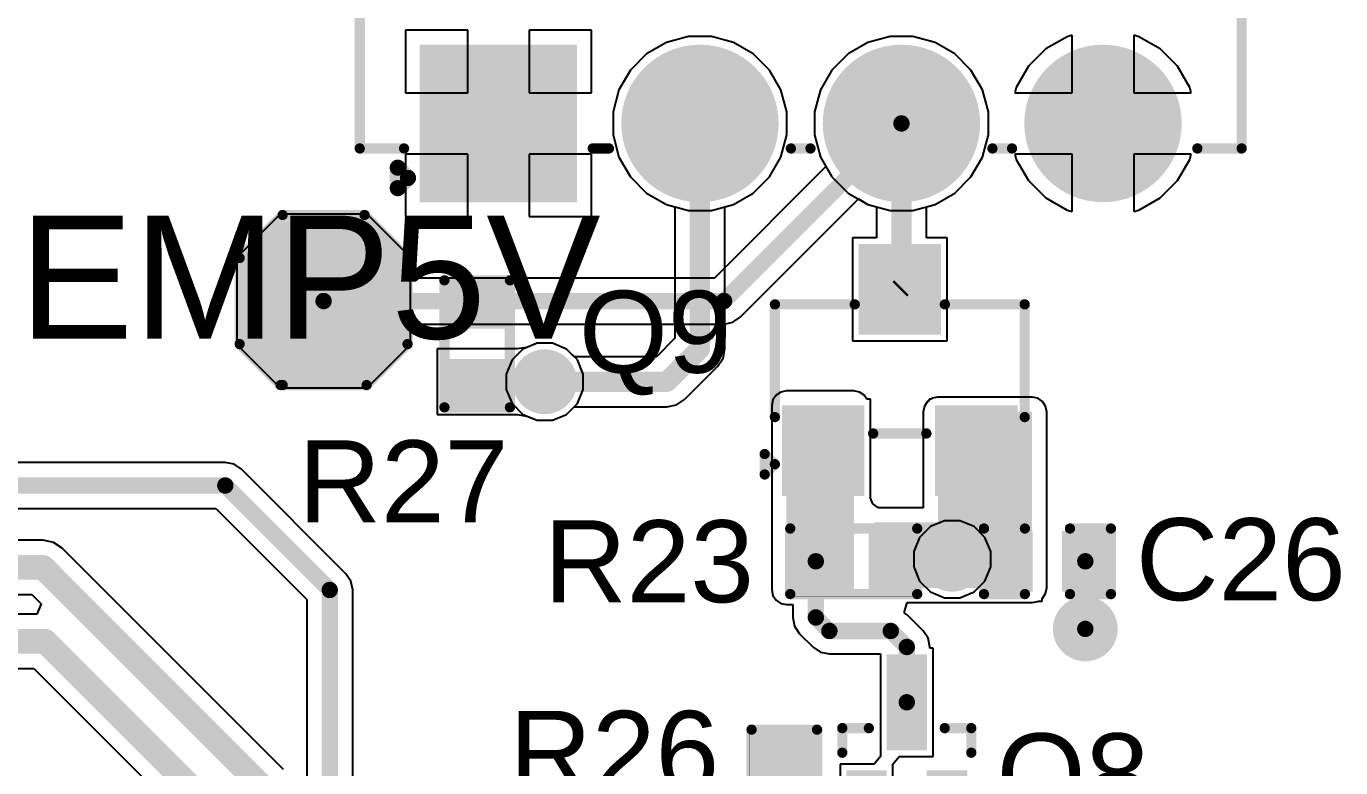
# Model space of a CAD drawing. Header units: millimetres. Extents: x -0.13 to 3.86, y -0.01 to 4.3.
# Drawn here: x 0.63 to 1.272, y 3.419 to 3.781 of the extents above; entities that cross this region are included whole.
import ezdxf

# ---------------------------------------------------------------- set-up
doc = ezdxf.new("R2010")
doc.units = ezdxf.units.MM
doc.header["$MEASUREMENT"] = 0
for name, color, linetype in [('BottomLayer', 5, 'Continuous'), ('BottomSolder', 6, 'Continuous'), ('MultiLayer', 9, 'Continuous'), ('PadHoleLayer', 156, 'Continuous'), ('TopLayer', 1, 'Continuous'), ('TopOverlay', 2, 'Continuous'), ('TopPaste', 8, 'Continuous'), ('TopSolder', 216, 'Continuous'), ('ViaHoleLayer', 16, 'Continuous')]:
    doc.layers.add(name, color=color, linetype=linetype)
doc.styles.add('Arial', font='arial.ttf', dxfattribs={"height": 0.2})

# ---------------------------------------------------------------- blocks, each defined once
blk = doc.blocks.new('SOT_23_82')
at = {"layer": 'TopLayer'}
for points in [[(-0.01614245, 0.05748015), (0.01614105, 0.05748015), (0.01614105, 0.02125965), (-0.01614245, 0.02125965)], [(-0.05354245, -0.02125985), (-0.02125895, -0.02125985), (-0.02125895, -0.05748035), (-0.05354245, -0.05748035)], [(0.02125955, -0.02125985), (0.05354305, -0.02125985), (0.05354305, -0.05748035), (0.02125955, -0.05748035)]]:
    blk.add_hatch(color=1, dxfattribs=at).paths.add_polyline_path(points)
at = {"layer": 'TopPaste'}
for points in [[(-0.01614245, 0.05748015), (0.01614105, 0.05748015), (0.01614105, 0.02125965), (-0.01614245, 0.02125965)], [(-0.05354245, -0.02125985), (-0.02125895, -0.02125985), (-0.02125895, -0.05748035), (-0.05354245, -0.05748035)], [(0.02125955, -0.02125985), (0.05354305, -0.02125985), (0.05354305, -0.05748035), (0.02125955, -0.05748035)]]:
    blk.add_hatch(color=8, dxfattribs=at).paths.add_polyline_path(points)
at = {"layer": 'TopSolder'}
for points in [[(-0.02014245, 0.06148015), (0.02014105, 0.06148015), (0.02014105, 0.01725965), (-0.02014245, 0.01725965)], [(-0.05754245, -0.01725985), (-0.01725895, -0.01725985), (-0.01725895, -0.06148035), (-0.05754245, -0.06148035)], [(0.01725955, -0.01725985), (0.05754305, -0.01725985), (0.05754305, -0.06148035), (0.01725955, -0.06148035)]]:
    blk.add_hatch(color=216, dxfattribs=at).paths.add_polyline_path(points)
at = {"layer": 'TopOverlay', "const_width": 0.005}
for points in [[(-0.0610007, -0.0230001), (-0.0610007, 0.0319999)], [(-0.0610007, 0.0319999), (-0.0220007, 0.0319999)], [(0.0219993, 0.0319999), (0.0609993, 0.0319999)], [(0.0609993, -0.0230001), (0.0609993, 0.0319999)], [(-0.0130007, -0.0310001), (0.0129993, -0.0310001)], [(-0.0660007, -0.0410001), (-0.0610007, -0.0460001)], [(-0.0660007, -0.0510001), (-0.0660007, -0.0410001)], [(-0.0660007, -0.0510001), (-0.0610007, -0.0460001)]]:
    blk.add_lwpolyline(points, dxfattribs=at)
at = {"layer": 'TopOverlay', "const_width": 0.0025}
for points in [[(-0.0622507, 0.0319999, 1), (-0.0597507, 0.0319999, 1)], [(-0.0622507, 0.0319999, 1), (-0.0597507, 0.0319999, 1)], [(-0.0232507, 0.0319999, 1), (-0.0207507, 0.0319999, 1)], [(0.0207493, 0.0319999, 1), (0.0232493, 0.0319999, 1)], [(0.0597493, 0.0319999, 1), (0.0622493, 0.0319999, 1)], [(0.0597493, 0.0319999, 1), (0.0622493, 0.0319999, 1)], [(-0.0622507, -0.0230001, 1), (-0.0597507, -0.0230001, 1)], [(0.0597493, -0.0230001, 1), (0.0622493, -0.0230001, 1)], [(-0.0142507, -0.0310001, 1), (-0.0117507, -0.0310001, 1)], [(0.0117493, -0.0310001, 1), (0.0142493, -0.0310001, 1)], [(-0.0672507, -0.0410001, 1), (-0.0647507, -0.0410001, 1)], [(-0.0672507, -0.0410001, 1), (-0.0647507, -0.0410001, 1)], [(-0.0622507, -0.0460001, 1), (-0.0597507, -0.0460001, 1)], [(-0.0622507, -0.0460001, 1), (-0.0597507, -0.0460001, 1)], [(-0.0672507, -0.0510001, 1), (-0.0647507, -0.0510001, 1)], [(-0.0672507, -0.0510001, 1), (-0.0647507, -0.0510001, 1)]]:
    blk.add_lwpolyline(points, format="xyb", close=True, dxfattribs=at)
blk = doc.blocks.new('R___0402_137')
at = {"layer": 'TopLayer'}
for points in [[(-0.027501, -0.0124991), (-0.027501, 0.0125009), (-0.009501, 0.0125009), (-0.009501, -0.0124991)], [(0.009499, -0.0124991), (0.009499, 0.0125009), (0.027499, 0.0125009), (0.027499, -0.0124991)]]:
    blk.add_hatch(color=1, dxfattribs=at).paths.add_polyline_path(points)
at = {"layer": 'TopPaste'}
for points in [[(-0.027501, -0.0124991), (-0.027501, 0.0125009), (-0.009501, 0.0125009), (-0.009501, -0.0124991)], [(0.009499, -0.0124991), (0.009499, 0.0125009), (0.027499, 0.0125009), (0.027499, -0.0124991)]]:
    blk.add_hatch(color=8, dxfattribs=at).paths.add_polyline_path(points)
at = {"layer": 'TopSolder'}
for points in [[(-0.0296664, -0.0146645), (-0.0296664, 0.0146663), (-0.0073356, 0.0146663), (-0.0073356, -0.0146645)], [(0.0073336, -0.0146645), (0.0073336, 0.0146663), (0.0296644, 0.0146663), (0.0296644, -0.0146645)]]:
    blk.add_hatch(color=216, dxfattribs=at).paths.add_polyline_path(points)
at = {"layer": 'TopOverlay'}
for points, const_width in [([(-0.031001, -0.0159991), (-0.031001, 0.0160009)], 0.005), ([(0.030999, 0.0160009), (-0.031001, 0.0160009)], 0.005), ([(0.030999, -0.0159991), (0.030999, 0.0160009)], 0.005), ([(0.030999, -0.0159991), (-0.031001, -0.0159991)], 0.005), ([(0.031999, -0.0169991), (-0.032001, -0.0169991)], 0.000127)]:
    blk.add_lwpolyline(points, dxfattribs=dict(at, const_width=const_width))
for points, const_width in [([(-0.032251, 0.0160009, 1), (-0.029751, 0.0160009, 1)], 0.0025), ([(-0.032251, 0.0160009, 1), (-0.029751, 0.0160009, 1)], 0.0025), ([(0.029749, 0.0160009, 1), (0.032249, 0.0160009, 1)], 0.0025), ([(0.029749, 0.0160009, 1), (0.032249, 0.0160009, 1)], 0.0025), ([(-0.032251, -0.0159991, 1), (-0.029751, -0.0159991, 1)], 0.0025), ([(-0.032251, -0.0159991, 1), (-0.029751, -0.0159991, 1)], 0.0025), ([(-0.0320327, -0.0169991, 1), (-0.0319693, -0.0169991, 1)], 6.35e-05), ([(0.029749, -0.0159991, 1), (0.032249, -0.0159991, 1)], 0.0025), ([(0.029749, -0.0159991, 1), (0.032249, -0.0159991, 1)], 0.0025), ([(0.0319673, -0.0169991, 1), (0.0320307, -0.0169991, 1)], 6.35e-05)]:
    blk.add_lwpolyline(points, format="xyb", close=True, dxfattribs=dict(at, const_width=const_width))
blk = doc.blocks.new('R___0402_138')
at = {"layer": 'TopLayer'}
for points in [[(-0.0275, -0.0124991), (-0.0275, 0.0125009), (-0.0095, 0.0125009), (-0.0095, -0.0124991)], [(0.0095, -0.0124991), (0.0095, 0.0125009), (0.0275, 0.0125009), (0.0275, -0.0124991)]]:
    blk.add_hatch(color=1, dxfattribs=at).paths.add_polyline_path(points)
at = {"layer": 'TopPaste'}
for points in [[(-0.0275, -0.0124991), (-0.0275, 0.0125009), (-0.0095, 0.0125009), (-0.0095, -0.0124991)], [(0.0095, -0.0124991), (0.0095, 0.0125009), (0.0275, 0.0125009), (0.0275, -0.0124991)]]:
    blk.add_hatch(color=8, dxfattribs=at).paths.add_polyline_path(points)
at = {"layer": 'TopSolder'}
for points in [[(-0.0296654, -0.0146645), (-0.0296654, 0.0146663), (-0.0073346, 0.0146663), (-0.0073346, -0.0146645)], [(0.0073346, -0.0146645), (0.0073346, 0.0146663), (0.0296654, 0.0146663), (0.0296654, -0.0146645)]]:
    blk.add_hatch(color=216, dxfattribs=at).paths.add_polyline_path(points)
at = {"layer": 'TopOverlay'}
for points, const_width in [([(-0.031, -0.0159991), (-0.031, 0.0160009)], 0.005), ([(0.031, 0.0160009), (-0.031, 0.0160009)], 0.005), ([(0.031, -0.0159991), (0.031, 0.0160009)], 0.005), ([(0.031, -0.0159991), (-0.031, -0.0159991)], 0.005), ([(0.032, -0.0169991), (-0.032, -0.0169991)], 0.000127)]:
    blk.add_lwpolyline(points, dxfattribs=dict(at, const_width=const_width))
for points, const_width in [([(-0.03225, 0.0160009, 1), (-0.02975, 0.0160009, 1)], 0.0025), ([(-0.03225, 0.0160009, 1), (-0.02975, 0.0160009, 1)], 0.0025), ([(0.02975, 0.0160009, 1), (0.03225, 0.0160009, 1)], 0.0025), ([(0.02975, 0.0160009, 1), (0.03225, 0.0160009, 1)], 0.0025), ([(-0.03225, -0.0159991, 1), (-0.02975, -0.0159991, 1)], 0.0025), ([(-0.03225, -0.0159991, 1), (-0.02975, -0.0159991, 1)], 0.0025), ([(-0.0320317, -0.0169991, 1), (-0.0319683, -0.0169991, 1)], 6.35e-05), ([(0.02975, -0.0159991, 1), (0.03225, -0.0159991, 1)], 0.0025), ([(0.02975, -0.0159991, 1), (0.03225, -0.0159991, 1)], 0.0025), ([(0.0319683, -0.0169991, 1), (0.0320317, -0.0169991, 1)], 6.35e-05)]:
    blk.add_lwpolyline(points, format="xyb", close=True, dxfattribs=dict(at, const_width=const_width))
blk = doc.blocks.new('R___0402_141')
at = {"layer": 'TopLayer'}
for points in [[(-0.0275001, -0.0125), (-0.0275001, 0.0125), (-0.0095001, 0.0125), (-0.0095001, -0.0125)], [(0.0094999, -0.0125), (0.0094999, 0.0125), (0.0274999, 0.0125), (0.0274999, -0.0125)]]:
    blk.add_hatch(color=1, dxfattribs=at).paths.add_polyline_path(points)
at = {"layer": 'TopPaste'}
for points in [[(-0.0275001, -0.0125), (-0.0275001, 0.0125), (-0.0095001, 0.0125), (-0.0095001, -0.0125)], [(0.0094999, -0.0125), (0.0094999, 0.0125), (0.0274999, 0.0125), (0.0274999, -0.0125)]]:
    blk.add_hatch(color=8, dxfattribs=at).paths.add_polyline_path(points)
at = {"layer": 'TopSolder'}
for points in [[(-0.0296655, -0.0146654), (-0.0296655, 0.0146654), (-0.0073347, 0.0146654), (-0.0073347, -0.0146654)], [(0.0073345, -0.0146654), (0.0073345, 0.0146654), (0.0296653, 0.0146654), (0.0296653, -0.0146654)]]:
    blk.add_hatch(color=216, dxfattribs=at).paths.add_polyline_path(points)
at = {"layer": 'TopOverlay'}
for points, const_width in [([(-0.0310001, -0.016), (-0.0310001, 0.016)], 0.005), ([(-0.0310001, 0.016), (0.0309999, 0.016)], 0.005), ([(0.0309999, -0.016), (0.0309999, 0.016)], 0.005), ([(-0.0310001, -0.016), (0.0309999, -0.016)], 0.005), ([(-0.0320001, -0.017), (0.0319999, -0.017)], 0.000127)]:
    blk.add_lwpolyline(points, dxfattribs=dict(at, const_width=const_width))
for points, const_width in [([(-0.0322501, 0.016, 1), (-0.0297501, 0.016, 1)], 0.0025), ([(-0.0322501, 0.016, 1), (-0.0297501, 0.016, 1)], 0.0025), ([(0.0297499, 0.016, 1), (0.0322499, 0.016, 1)], 0.0025), ([(0.0297499, 0.016, 1), (0.0322499, 0.016, 1)], 0.0025), ([(-0.0322501, -0.016, 1), (-0.0297501, -0.016, 1)], 0.0025), ([(-0.0322501, -0.016, 1), (-0.0297501, -0.016, 1)], 0.0025), ([(-0.0320318, -0.017, 1), (-0.0319684, -0.017, 1)], 6.35e-05), ([(0.0297499, -0.016, 1), (0.0322499, -0.016, 1)], 0.0025), ([(0.0297499, -0.016, 1), (0.0322499, -0.016, 1)], 0.0025), ([(0.0319682, -0.017, 1), (0.0320316, -0.017, 1)], 6.35e-05)]:
    blk.add_lwpolyline(points, format="xyb", close=True, dxfattribs=dict(at, const_width=const_width))
blk = doc.blocks.new('MMBT2222ATT3G_166')
at = {"layer": 'TopLayer'}
for points in [[(-0.0194882, 0.0452746), (0.0194882, 0.0452746), (0.0194882, 0.0334636), (-0.0194882, 0.0334636)], [(0.0372058, 0.0255906), (0.0761822, 0.0255906), (0.0761822, 0.0137796), (0.0372058, 0.0137796)], [(-0.0194882, 0.0059046), (0.0194882, 0.0059046), (0.0194882, -0.0059064), (-0.0194882, -0.0059064)]]:
    blk.add_hatch(color=1, dxfattribs=at).paths.add_polyline_path(points)
at = {"layer": 'TopPaste'}
for points in [[(-0.0194882, 0.0452746), (0.0194882, 0.0452746), (0.0194882, 0.0334636), (-0.0194882, 0.0334636)], [(0.0372058, 0.0255906), (0.0761822, 0.0255906), (0.0761822, 0.0137796), (0.0372058, 0.0137796)], [(-0.0194882, 0.0059046), (0.0194882, 0.0059046), (0.0194882, -0.0059064), (-0.0194882, -0.0059064)]]:
    blk.add_hatch(color=8, dxfattribs=at).paths.add_polyline_path(points)
at = {"layer": 'TopSolder'}
for points in [[(-0.0234882, 0.0492746), (0.0234882, 0.0492746), (0.0234882, 0.0294636), (-0.0234882, 0.0294636)], [(0.0332058, 0.0295906), (0.0801822, 0.0295906), (0.0801822, 0.0097796), (0.0332058, 0.0097796)], [(-0.0234882, 0.0099046), (0.0234882, 0.0099046), (0.0234882, -0.0099064), (-0.0234882, -0.0099064)]]:
    blk.add_hatch(color=216, dxfattribs=at).paths.add_polyline_path(points)
at = {"layer": 'TopOverlay', "const_width": 0.005}
for points in [[(0.032086, 0.0511811), (0.044094, 0.0511811)], [(0.044094, 0.0511811), (0.044094, 0.0381891)], [(0.044094, 0.0011811), (0.044094, -0.0118109)], [(0.032086, -0.0118109), (0.044094, -0.0118109)]]:
    blk.add_lwpolyline(points, dxfattribs=at)
at = {"layer": 'TopOverlay', "const_width": 0.0025}
for points in [[(0.030836, 0.0511811, 1), (0.033336, 0.0511811, 1)], [(0.042844, 0.0511811, 1), (0.045344, 0.0511811, 1)], [(0.042844, 0.0511811, 1), (0.045344, 0.0511811, 1)], [(0.042844, 0.0381891, 1), (0.045344, 0.0381891, 1)], [(0.042844, 0.0011811, 1), (0.045344, 0.0011811, 1)], [(0.030836, -0.0118109, 1), (0.033336, -0.0118109, 1)], [(0.042844, -0.0118109, 1), (0.045344, -0.0118109, 1)], [(0.042844, -0.0118109, 1), (0.045344, -0.0118109, 1)]]:
    blk.add_lwpolyline(points, format="xyb", close=True, dxfattribs=at)
blk = doc.blocks.new('T____P______TH_1_8___H_________0_92___189')
at = {"layer": 'BottomLayer'}
blk.add_hatch(color=5, dxfattribs=at).paths.add_polyline_path([(0.017717425, 0.03543305), (-0.017715625, 0.03543305), (-0.03543215, 0.017716525), (-0.03543215, -0.017716525), (-0.017715625, -0.03543305), (0.017717425, -0.03543305), (0.03543395, -0.017716525), (0.03543395, 0.017716525)])
at = {"layer": 'BottomSolder'}
blk.add_hatch(color=6, dxfattribs=at).paths.add_polyline_path([(0.019717425, 0.03943305), (-0.019715625, 0.03943305), (-0.03943215, 0.019716525), (-0.03943215, -0.019716525), (-0.019715625, -0.03943305), (0.019717425, -0.03943305), (0.03943395, -0.019716525), (0.03943395, 0.019716525)])
at = {"layer": 'MultiLayer'}
blk.add_hatch(color=9, dxfattribs=at).paths.add_polyline_path([(0.017717425, 0.03543305), (-0.017715625, 0.03543305), (-0.03543215, 0.017716525), (-0.03543215, -0.017716525), (-0.017715625, -0.03543305), (0.017717425, -0.03543305), (0.03543395, -0.017716525), (0.03543395, 0.017716525)])
at = {"layer": 'PadHoleLayer'}
h = blk.add_hatch(color=156, dxfattribs=at)
edge = h.paths.add_edge_path()
edge.add_arc((9e-07, 0), 0.0181102, 0, 360)
at = {"layer": 'TopLayer'}
blk.add_hatch(color=1, dxfattribs=at).paths.add_polyline_path([(0.017717425, 0.03543305), (-0.017715625, 0.03543305), (-0.03543215, 0.017716525), (-0.03543215, -0.017716525), (-0.017715625, -0.03543305), (0.017717425, -0.03543305), (0.03543395, -0.017716525), (0.03543395, 0.017716525)])
at = {"layer": 'TopSolder'}
blk.add_hatch(color=216, dxfattribs=at).paths.add_polyline_path([(0.019717425, 0.03943305), (-0.019715625, 0.03943305), (-0.03943215, 0.019716525), (-0.03943215, -0.019716525), (-0.019715625, -0.03943305), (0.019717425, -0.03943305), (0.03943395, -0.019716525), (0.03943395, 0.019716525)])
at = {"layer": 'TopOverlay', "const_width": 0.005}
for points in [[(-0.0409991, 0.021), (-0.0199991, 0.042)], [(-0.0199991, 0.042), (0.0200009, 0.042)], [(0.0200009, 0.042), (0.0410009, 0.021)], [(-0.0409991, -0.021), (-0.0409991, 0.021)], [(0.0410009, -0.021), (0.0410009, 0.021)], [(-0.0409991, -0.021), (-0.0209991, -0.041)], [(0.0210009, -0.041), (0.0410009, -0.021)], [(-0.0199991, -0.041), (0.0210009, -0.041)]]:
    blk.add_lwpolyline(points, dxfattribs=at)
at = {"layer": 'TopOverlay', "const_width": 0.0025}
for points in [[(-0.0212491, 0.042, 1), (-0.0187491, 0.042, 1)], [(-0.0212491, 0.042, 1), (-0.0187491, 0.042, 1)], [(0.0187509, 0.042, 1), (0.0212509, 0.042, 1)], [(0.0187509, 0.042, 1), (0.0212509, 0.042, 1)], [(-0.0422491, 0.021, 1), (-0.0397491, 0.021, 1)], [(-0.0422491, 0.021, 1), (-0.0397491, 0.021, 1)], [(0.0397509, 0.021, 1), (0.0422509, 0.021, 1)], [(0.0397509, 0.021, 1), (0.0422509, 0.021, 1)], [(-0.0422491, -0.021, 1), (-0.0397491, -0.021, 1)], [(-0.0422491, -0.021, 1), (-0.0397491, -0.021, 1)], [(0.0397509, -0.021, 1), (0.0422509, -0.021, 1)], [(0.0397509, -0.021, 1), (0.0422509, -0.021, 1)], [(-0.0222491, -0.041, 1), (-0.0197491, -0.041, 1)], [(-0.0212491, -0.041, 1), (-0.0187491, -0.041, 1)], [(0.0197509, -0.041, 1), (0.0222509, -0.041, 1)], [(0.0197509, -0.041, 1), (0.0222509, -0.041, 1)]]:
    blk.add_lwpolyline(points, format="xyb", close=True, dxfattribs=at)
blk = doc.blocks.new('1053131304_191')
at = {"layer": 'BottomLayer'}
h = blk.add_hatch(color=5, dxfattribs=at)
edge = h.paths.add_edge_path()
edge.add_arc((-0.1476369, 0.141338), 0.035433, 0, 360)
h = blk.add_hatch(color=5, dxfattribs=at)
edge = h.paths.add_edge_path()
edge.add_arc((-0.0492129, 0.141338), 0.035433, 0, 360)
h = blk.add_hatch(color=5, dxfattribs=at)
edge = h.paths.add_edge_path()
edge.add_arc((0.0492131, 0.141338), 0.035433, 0, 360)
blk.add_hatch(color=5, dxfattribs=at).paths.add_polyline_path([(0.11220405, 0.17677105), (0.18307015, 0.17677105), (0.18307015, 0.10590495), (0.11220405, 0.10590495)])
at = {"layer": 'BottomSolder'}
h = blk.add_hatch(color=6, dxfattribs=at)
edge = h.paths.add_edge_path()
edge.add_arc((-0.1476369, 0.141338), 0.038433, 0, 360)
h = blk.add_hatch(color=6, dxfattribs=at)
edge = h.paths.add_edge_path()
edge.add_arc((-0.0492129, 0.141338), 0.038433, 0, 360)
h = blk.add_hatch(color=6, dxfattribs=at)
edge = h.paths.add_edge_path()
edge.add_arc((0.0492131, 0.141338), 0.038433, 0, 360)
blk.add_hatch(color=6, dxfattribs=at).paths.add_polyline_path([(0.10920405, 0.17977105), (0.18607015, 0.17977105), (0.18607015, 0.10290495), (0.10920405, 0.10290495)])
at = {"layer": 'MultiLayer'}
h = blk.add_hatch(color=9, dxfattribs=at)
edge = h.paths.add_edge_path()
edge.add_arc((-0.1476369, 0.141338), 0.035433, 0, 360)
h = blk.add_hatch(color=9, dxfattribs=at)
edge = h.paths.add_edge_path()
edge.add_arc((-0.0492129, 0.141338), 0.035433, 0, 360)
h = blk.add_hatch(color=9, dxfattribs=at)
edge = h.paths.add_edge_path()
edge.add_arc((0.0492131, 0.141338), 0.035433, 0, 360)
blk.add_hatch(color=9, dxfattribs=at).paths.add_polyline_path([(0.11220405, 0.17677105), (0.18307015, 0.17677105), (0.18307015, 0.10590495), (0.11220405, 0.10590495)])
at = {"layer": 'PadHoleLayer'}
h = blk.add_hatch(color=156, dxfattribs=at)
edge = h.paths.add_edge_path()
edge.add_arc((-0.1476369, 0.141338), 0.023622, 0, 360)
h = blk.add_hatch(color=156, dxfattribs=at)
edge = h.paths.add_edge_path()
edge.add_arc((-0.0492129, 0.141338), 0.023622, 0, 360)
h = blk.add_hatch(color=156, dxfattribs=at)
edge = h.paths.add_edge_path()
edge.add_arc((0.0492131, 0.141338), 0.023622, 0, 360)
h = blk.add_hatch(color=156, dxfattribs=at)
edge = h.paths.add_edge_path()
edge.add_arc((0.1476371, 0.141338), 0.023622, 0, 360)
at = {"layer": 'TopLayer'}
h = blk.add_hatch(color=1, dxfattribs=at)
edge = h.paths.add_edge_path()
edge.add_arc((-0.1476369, 0.141338), 0.035433, 0, 360)
h = blk.add_hatch(color=1, dxfattribs=at)
edge = h.paths.add_edge_path()
edge.add_arc((-0.0492129, 0.141338), 0.035433, 0, 360)
h = blk.add_hatch(color=1, dxfattribs=at)
edge = h.paths.add_edge_path()
edge.add_arc((0.0492131, 0.141338), 0.035433, 0, 360)
blk.add_hatch(color=1, dxfattribs=at).paths.add_polyline_path([(0.11220405, 0.17677105), (0.18307015, 0.17677105), (0.18307015, 0.10590495), (0.11220405, 0.10590495)])
at = {"layer": 'TopSolder'}
h = blk.add_hatch(color=216, dxfattribs=at)
edge = h.paths.add_edge_path()
edge.add_arc((-0.1476369, 0.141338), 0.038433, 0, 360)
h = blk.add_hatch(color=216, dxfattribs=at)
edge = h.paths.add_edge_path()
edge.add_arc((-0.0492129, 0.141338), 0.038433, 0, 360)
h = blk.add_hatch(color=216, dxfattribs=at)
edge = h.paths.add_edge_path()
edge.add_arc((0.0492131, 0.141338), 0.038433, 0, 360)
blk.add_hatch(color=216, dxfattribs=at).paths.add_polyline_path([(0.10920405, 0.17977105), (0.18607015, 0.17977105), (0.18607015, 0.10290495), (0.10920405, 0.10290495)])
at = {"layer": 'TopOverlay'}
for points, const_width in [([(0.1967691, 0.17292), (0.1917691, 0.16792)], 0.007874), ([(0.1967691, 0.17292), (0.1967691, 0.16292)], 0.007874), ([(0.1967691, 0.16292), (0.1917691, 0.16792)], 0.007874), ([(-0.2153529, 0.153544), (-0.2153529, -0.267322)], 0.005), ([(-0.1937029, 0.153544), (-0.2153529, 0.153544)], 0.005), ([(-0.0936309, 0.153544), (-0.1032189, 0.153544)], 0.005), ([(0.0047951, 0.153544), (-0.0047949, 0.153544)], 0.005), ([(0.1015731, 0.153544), (0.0936311, 0.153544)], 0.005), ([(0.2153531, 0.153544), (0.1937031, 0.153544)], 0.005), ([(0.2153531, 0.153544), (0.2153531, -0.267322)], 0.005)]:
    blk.add_lwpolyline(points, dxfattribs=dict(at, const_width=const_width))
for points, const_width in [([(0.1948006, 0.17292, 1), (0.1987376, 0.17292, 1)], 0.003937), ([(0.1948006, 0.17292, 1), (0.1987376, 0.17292, 1)], 0.003937), ([(0.1898006, 0.16792, 1), (0.1937376, 0.16792, 1)], 0.003937), ([(0.1898006, 0.16792, 1), (0.1937376, 0.16792, 1)], 0.003937), ([(0.1948006, 0.16292, 1), (0.1987376, 0.16292, 1)], 0.003937), ([(0.1948006, 0.16292, 1), (0.1987376, 0.16292, 1)], 0.003937), ([(-0.2166029, 0.153544, 1), (-0.2141029, 0.153544, 1)], 0.0025), ([(-0.2166029, 0.153544, 1), (-0.2141029, 0.153544, 1)], 0.0025), ([(-0.1949529, 0.153544, 1), (-0.1924529, 0.153544, 1)], 0.0025), ([(-0.1044689, 0.153544, 1), (-0.1019689, 0.153544, 1)], 0.0025), ([(-0.0948809, 0.153544, 1), (-0.0923809, 0.153544, 1)], 0.0025), ([(-0.0060449, 0.153544, 1), (-0.0035449, 0.153544, 1)], 0.0025), ([(0.0035451, 0.153544, 1), (0.0060451, 0.153544, 1)], 0.0025), ([(0.0923811, 0.153544, 1), (0.0948811, 0.153544, 1)], 0.0025), ([(0.1003231, 0.153544, 1), (0.1028231, 0.153544, 1)], 0.0025), ([(0.1924531, 0.153544, 1), (0.1949531, 0.153544, 1)], 0.0025), ([(0.2141031, 0.153544, 1), (0.2166031, 0.153544, 1)], 0.0025), ([(0.2141031, 0.153544, 1), (0.2166031, 0.153544, 1)], 0.0025)]:
    blk.add_lwpolyline(points, format="xyb", close=True, dxfattribs=dict(at, const_width=const_width))
blk = doc.blocks.new('C___0402_225')
at = {"layer": 'TopLayer'}
for points in [[(-0.0275009, -0.0125), (-0.0275009, 0.0125), (-0.0095009, 0.0125), (-0.0095009, -0.0125)], [(0.0094991, -0.0125), (0.0094991, 0.0125), (0.0274991, 0.0125), (0.0274991, -0.0125)]]:
    blk.add_hatch(color=1, dxfattribs=at).paths.add_polyline_path(points)
at = {"layer": 'TopPaste'}
for points in [[(-0.0275009, -0.0125), (-0.0275009, 0.0125), (-0.0095009, 0.0125), (-0.0095009, -0.0125)], [(0.0094991, -0.0125), (0.0094991, 0.0125), (0.0274991, 0.0125), (0.0274991, -0.0125)]]:
    blk.add_hatch(color=8, dxfattribs=at).paths.add_polyline_path(points)
at = {"layer": 'TopSolder'}
for points in [[(-0.0298631, -0.0148622), (-0.0298631, 0.0148622), (-0.0071387, 0.0148622), (-0.0071387, -0.0148622)], [(0.0071369, -0.0148622), (0.0071369, 0.0148622), (0.0298613, 0.0148622), (0.0298613, -0.0148622)]]:
    blk.add_hatch(color=216, dxfattribs=at).paths.add_polyline_path(points)
at = {"layer": 'TopOverlay', "const_width": 0.005}
for points in [[(-0.0110009, 0.016), (-0.0310009, 0.016)], [(-0.0310009, 0.016), (-0.0310009, -0.016)], [(0.0309991, 0.016), (0.0109991, 0.016)], [(0.0309991, 0.016), (0.0309991, -0.016)], [(-0.0110009, -0.016), (-0.0310009, -0.016)], [(0.0309991, -0.016), (0.0109991, -0.016)]]:
    blk.add_lwpolyline(points, dxfattribs=at)
at = {"layer": 'TopOverlay', "const_width": 0.0025}
for points in [[(-0.0322509, 0.016, 1), (-0.0297509, 0.016, 1)], [(-0.0322509, 0.016, 1), (-0.0297509, 0.016, 1)], [(-0.0122509, 0.016, 1), (-0.0097509, 0.016, 1)], [(0.0097491, 0.016, 1), (0.0122491, 0.016, 1)], [(0.0297491, 0.016, 1), (0.0322491, 0.016, 1)], [(0.0297491, 0.016, 1), (0.0322491, 0.016, 1)], [(-0.0322509, -0.016, 1), (-0.0297509, -0.016, 1)], [(-0.0322509, -0.016, 1), (-0.0297509, -0.016, 1)], [(-0.0122509, -0.016, 1), (-0.0097509, -0.016, 1)], [(0.0097491, -0.016, 1), (0.0122491, -0.016, 1)], [(0.0297491, -0.016, 1), (0.0322491, -0.016, 1)], [(0.0297491, -0.016, 1), (0.0322491, -0.016, 1)]]:
    blk.add_lwpolyline(points, format="xyb", close=True, dxfattribs=at)

msp = doc.modelspace()

# ---------------------------------------------------------------- hatches: boundary and pattern name
at = {"layer": 'BottomLayer'}
h = msp.add_hatch(color=5, dxfattribs=at)
edge = h.paths.add_edge_path()
edge.add_arc((0.883, 3.607606), 0.011811, 0, 360)
h = msp.add_hatch(color=5, dxfattribs=at)
edge = h.paths.add_edge_path()
edge.add_arc((1.082, 3.521), 0.011811, 0, 360)
h = msp.add_hatch(color=5, dxfattribs=at)
edge = h.paths.add_edge_path()
edge.add_arc((1.147, 3.487), 0.011811, 0, 360)
at = {"layer": 'BottomSolder'}
h = msp.add_hatch(color=6, dxfattribs=at)
edge = h.paths.add_edge_path()
edge.add_arc((0.883, 3.607606), 0.015811, 0, 360)
h = msp.add_hatch(color=6, dxfattribs=at)
edge = h.paths.add_edge_path()
edge.add_arc((1.082, 3.521), 0.015811, 0, 360)
h = msp.add_hatch(color=6, dxfattribs=at)
edge = h.paths.add_edge_path()
edge.add_arc((1.147, 3.487), 0.015811, 0, 360)
at = {"layer": 'TopLayer'}
h = msp.add_hatch(color=1, dxfattribs=at)
edge = h.paths.add_edge_path()
edge.add_arc((0.883, 3.607606), 0.011811, 0, 360)
for points in [[(1.001, 3.506), (1.034, 3.506), (1.034, 3.596), (1.001, 3.596)], [(1.075, 3.507), (1.121, 3.507), (1.121, 3.593), (1.075, 3.593)], [(1.044, 3.507), (1.121, 3.507), (1.121, 3.539), (1.044, 3.539)]]:
    msp.add_hatch(color=1, dxfattribs=at).paths.add_polyline_path(points)
h = msp.add_hatch(color=1, dxfattribs=at)
edge = h.paths.add_edge_path()
edge.add_arc((1.082, 3.521), 0.011811, 0, 360)
h = msp.add_hatch(color=1, dxfattribs=at)
edge = h.paths.add_edge_path()
edge.add_arc((1.147, 3.487), 0.011811, 0, 360)
at = {"layer": 'TopSolder'}
h = msp.add_hatch(color=216, dxfattribs=at)
edge = h.paths.add_edge_path()
edge.add_arc((1.082, 3.521), 0.015811, 0, 360)
h = msp.add_hatch(color=216, dxfattribs=at)
edge = h.paths.add_edge_path()
edge.add_arc((1.147, 3.487), 0.015811, 0, 360)
at = {"layer": 'ViaHoleLayer'}
h = msp.add_hatch(color=16, dxfattribs=at)
edge = h.paths.add_edge_path()
edge.add_arc((0.883, 3.607606), 0.0059055, 0, 360)
h = msp.add_hatch(color=16, dxfattribs=at)
edge = h.paths.add_edge_path()
edge.add_arc((1.082, 3.521), 0.0059055, 0, 360)
h = msp.add_hatch(color=16, dxfattribs=at)
edge = h.paths.add_edge_path()
edge.add_arc((1.147, 3.487), 0.0059055, 0, 360)

# ---------------------------------------------------------------- linework, layer by layer
at = {"layer": 'BottomLayer'}
for p, q in [((0.8453629, 3.779095), (0.8149299, 3.779095)), ((0.8149299, 3.779095), (0.8149299, 3.748662)), ((0.8453629, 3.748662), (0.8453629, 3.779095)), ((0.9057959, 3.779095), (0.8753629, 3.779095)), ((0.8753629, 3.779095), (0.8753629, 3.748662)), ((0.9057959, 3.748662), (0.9057959, 3.779095)), ((0.9532005, 3.776095), (0.9424084, 3.7732033)), ((0.9643733, 3.776095), (0.9532005, 3.776095)), ((0.9751654, 3.7732033), (0.9643733, 3.776095)), ((1.0516265, 3.776095), (1.0408344, 3.7732033)), ((1.0627993, 3.776095), (1.0516265, 3.776095)), ((1.0735914, 3.7732033), (1.0627993, 3.776095)), ((1.1381004, 3.7759988), (1.1277404, 3.7700174)), ((1.1406369, 3.7766785), (1.1381004, 3.7759988)), ((1.1406369, 3.748662), (1.1406369, 3.7766785)), ((1.1731734, 3.7759988), (1.1706369, 3.7766785)), ((1.1706369, 3.7766785), (1.1706369, 3.748662)), ((1.1835334, 3.7700174), (1.1731734, 3.7759988)), ((0.9424084, 3.7732033), (0.9327324, 3.7676169)), ((0.9848414, 3.7676169), (0.9751654, 3.7732033)), ((1.0408344, 3.7732033), (1.0311584, 3.7676169)), ((1.0832674, 3.7676169), (1.0735914, 3.7732033)), ((1.1277404, 3.7700174), (1.1192815, 3.7615585)), ((1.1919923, 3.7615585), (1.1835334, 3.7700174)), ((0.9327324, 3.7676169), (0.924832, 3.7597165)), ((0.9927418, 3.7597165), (0.9848414, 3.7676169)), ((1.0311584, 3.7676169), (1.023258, 3.7597165)), ((1.0911678, 3.7597165), (1.0832674, 3.7676169)), ((0.924832, 3.7597165), (0.9192456, 3.7500405)), ((0.9983282, 3.7500405), (0.9927418, 3.7597165)), ((1.023258, 3.7597165), (1.0176716, 3.7500405)), ((1.0967542, 3.7500405), (1.0911678, 3.7597165)), ((1.1192815, 3.7615585), (1.1133001, 3.7511985)), ((1.1979737, 3.7511985), (1.1919923, 3.7615585)), ((0.9192456, 3.7500405), (0.9163539, 3.7392484)), ((1.0012199, 3.7392484), (0.9983282, 3.7500405)), ((1.0176716, 3.7500405), (1.0147799, 3.7392484)), ((1.0996459, 3.7392484), (1.0967542, 3.7500405)), ((1.1133001, 3.7511985), (1.1126204, 3.748662)), ((1.1986534, 3.748662), (1.1979737, 3.7511985)), ((0.8149299, 3.748662), (0.8453629, 3.748662)), ((0.8753629, 3.748662), (0.9057959, 3.748662)), ((1.1126204, 3.748662), (1.1406369, 3.748662)), ((1.1706369, 3.748662), (1.1986534, 3.748662)), ((0.9163539, 3.7392484), (0.9163539, 3.7280756)), ((1.0012199, 3.7280756), (1.0012199, 3.7392484)), ((1.0147799, 3.7392484), (1.0147799, 3.7280756)), ((1.0996459, 3.7280756), (1.0996459, 3.7392484)), ((0.9163539, 3.7280756), (0.9192456, 3.7172835)), ((0.9983282, 3.7172835), (1.0012199, 3.7280756)), ((1.0147799, 3.7280756), (1.0176716, 3.7172835)), ((1.0967542, 3.7172835), (1.0996459, 3.7280756)), ((0.8453629, 3.718662), (0.8149299, 3.718662)), ((0.8149299, 3.718662), (0.8149299, 3.688229)), ((0.8453629, 3.688229), (0.8453629, 3.718662)), ((0.9057959, 3.718662), (0.8753629, 3.718662)), ((0.8753629, 3.718662), (0.8753629, 3.688229)), ((0.9057959, 3.688229), (0.9057959, 3.718662)), ((0.9192456, 3.7172835), (0.924832, 3.7076075)), ((0.9927418, 3.7076075), (0.9983282, 3.7172835)), ((1.0176716, 3.7172835), (1.0203442, 3.7126544)), ((1.0911678, 3.7076075), (1.0967542, 3.7172835)), ((1.1406369, 3.718662), (1.1126204, 3.718662)), ((1.1126204, 3.718662), (1.1133001, 3.7161255)), ((1.1406369, 3.6906455), (1.1406369, 3.718662)), ((1.1986534, 3.718662), (1.1706369, 3.718662)), ((1.1706369, 3.718662), (1.1706369, 3.6906455)), ((1.1979737, 3.7161255), (1.1986534, 3.718662)), ((1.0203442, 3.7126544), (0.9659052, 3.6582155)), ((1.1133001, 3.7161255), (1.1192815, 3.7057655)), ((1.1919923, 3.7057655), (1.1979737, 3.7161255)), ((0.924832, 3.7076075), (0.9327324, 3.6997071)), ((0.9848414, 3.6997071), (0.9927418, 3.7076075)), ((1.0832674, 3.6997071), (1.0911678, 3.7076075)), ((1.1192815, 3.7057655), (1.1277404, 3.6973066)), ((1.1835334, 3.6973066), (1.1919923, 3.7057655)), ((0.9327324, 3.6997071), (0.9424084, 3.6941207)), ((0.9751654, 3.6941207), (0.9848414, 3.6997071)), ((1.0735914, 3.6941207), (1.0832674, 3.6997071)), ((0.9424084, 3.6941207), (0.9532005, 3.691229)), ((0.9532005, 3.691229), (0.9643733, 3.691229)), ((0.9643733, 3.691229), (0.9751654, 3.6941207)), ((0.9784815, 3.6390694), (1.0362053, 3.6967933)), ((1.0362053, 3.6967933), (1.0408344, 3.6941207)), ((1.0408344, 3.6941207), (1.0516265, 3.691229)), ((1.0516265, 3.691229), (1.0627993, 3.691229)), ((1.0627993, 3.691229), (1.0735914, 3.6941207)), ((1.1277404, 3.6973066), (1.1381004, 3.6913252)), ((1.1381004, 3.6913252), (1.1406369, 3.6906455)), ((1.1706369, 3.6906455), (1.1731734, 3.6913252)), ((1.1731734, 3.6913252), (1.1835334, 3.6973066)), ((0.7537844, 3.689433), (0.7325679, 3.6682165)), ((0.7962174, 3.689433), (0.7537844, 3.689433)), ((0.8174339, 3.6682165), (0.7962174, 3.689433)), ((0.8149299, 3.688229), (0.8453629, 3.688229)), ((0.8753629, 3.688229), (0.9057959, 3.688229)), ((0.7325679, 3.6682165), (0.7325679, 3.6257835)), ((0.8174339, 3.6582155), (0.8174339, 3.6682165)), ((0.9659052, 3.6582155), (0.8174339, 3.6582155)), ((0.8174339, 3.6257835), (0.8174339, 3.6357845)), ((0.8174339, 3.6357845), (0.9705504, 3.6357845)), ((0.9705504, 3.6357845), (0.9705509, 3.6357844)), ((0.9705509, 3.6357844), (0.9748429, 3.6366382)), ((0.9748429, 3.6366382), (0.9784815, 3.6390694)), ((0.7325679, 3.6257835), (0.7537844, 3.604567)), ((0.7962174, 3.604567), (0.8174339, 3.6257835)), ((0.8723444, 3.6235532), (0.8670528, 3.6182616)), ((0.8792583, 3.626417), (0.8723444, 3.6235532)), ((0.8867417, 3.626417), (0.8792583, 3.626417)), ((0.8936556, 3.6235532), (0.8867417, 3.626417)), ((0.8989472, 3.6182616), (0.8936556, 3.6235532)), ((0.8670528, 3.6182616), (0.864189, 3.6113477)), ((0.901811, 3.6113477), (0.8989472, 3.6182616)), ((0.864189, 3.6113477), (0.864189, 3.6038643)), ((0.901811, 3.6038643), (0.901811, 3.6113477)), ((0.7537844, 3.604567), (0.7962174, 3.604567)), ((0.864189, 3.6038643), (0.8670528, 3.5969504)), ((0.8989472, 3.5969504), (0.901811, 3.6038643)), ((0.8670528, 3.5969504), (0.8723444, 3.5916588)), ((0.8936556, 3.5916588), (0.8989472, 3.5969504)), ((0.8723444, 3.5916588), (0.8792583, 3.588795)), ((0.8792583, 3.588795), (0.8867417, 3.588795)), ((0.8867417, 3.588795), (0.8936556, 3.5916588)), ((0.7269995, 3.5682155), (0.4116457, 3.5682155)), ((0.727, 3.5682156), (0.7269995, 3.5682155)), ((0.731292, 3.5673618), (0.727, 3.5682156)), ((0.7349306, 3.5649306), (0.731292, 3.5673618)), ((0.7859306, 3.5139306), (0.7349306, 3.5649306)), ((0.4070006, 3.5457845), (0.7223543, 3.5457845)), ((0.7223543, 3.5457845), (0.7667845, 3.5013543)), ((1.0782583, 3.539811), (1.0713444, 3.5369472)), ((1.0857417, 3.539811), (1.0782583, 3.539811)), ((1.0926556, 3.5369472), (1.0857417, 3.539811)), ((1.0660528, 3.5316556), (1.063189, 3.5247417)), ((1.0713444, 3.5369472), (1.0660528, 3.5316556)), ((1.0979472, 3.5316556), (1.0926556, 3.5369472)), ((1.100811, 3.5247417), (1.0979472, 3.5316556)), ((0.6380001, 3.5302547), (0.3844903, 3.5302547)), ((0.6430725, 3.5292457), (0.6380001, 3.5302547)), ((0.6473726, 3.5263725), (0.6430725, 3.5292457)), ((0.7553725, 3.4183726), (0.6473726, 3.5263725)), ((1.063189, 3.5247417), (1.063189, 3.5172583)), ((1.100811, 3.5172583), (1.100811, 3.5247417)), ((0.7883618, 3.510292), (0.7859306, 3.5139306)), ((1.063189, 3.5172583), (1.0660528, 3.5103444)), ((1.0979472, 3.5103444), (1.100811, 3.5172583)), ((0.7892156, 3.506), (0.7883618, 3.510292)), ((0.7892155, 3.5059995), (0.7892156, 3.506)), ((0.7892155, 3.3213873), (0.7892155, 3.5059995)), ((1.0660528, 3.5103444), (1.0713444, 3.5050528)), ((1.0713444, 3.5050528), (1.0782583, 3.502189)), ((1.0857417, 3.502189), (1.0926556, 3.5050528)), ((1.0926556, 3.5050528), (1.0979472, 3.5103444)), ((0.379, 3.5037453), (0.6325098, 3.5037453)), ((0.6325098, 3.5037453), (0.6370004, 3.4992547)), ((0.6370004, 3.4992547), (0.6349293, 3.4942547)), ((0.7667845, 3.5013543), (0.7667845, 3.3228607)), ((1.0782583, 3.502189), (1.0857417, 3.502189)), ((0.6349293, 3.4942547), (0.3534903, 3.4942547)), ((0.348, 3.4677453), (0.6335097, 3.4677453)), ((0.6335097, 3.4677453), (0.7127453, 3.3885097))]:
    msp.add_line(p, q, dxfattribs=at)
for points, const_width in [([(0.9705509, 3.647), (1.0572129, 3.733662)], 0.008), ([(0.7750009, 3.647), (0.9705509, 3.647)], 0.008), ([(0.4070001, 3.557), (0.727, 3.557)], 0.008), ([(0.727, 3.557), (0.778, 3.506)], 0.008), ([(0.379, 3.517), (0.6380001, 3.517)], 0.012), ([(0.6380001, 3.517), (0.746, 3.4090001)], 0.012), ([(0.778, 3.306), (0.778, 3.506)], 0.008), ([(0.348, 3.481), (0.639, 3.481)], 0.012), ([(0.639, 3.481), (0.726, 3.394)], 0.012)]:
    msp.add_lwpolyline(points, dxfattribs=dict(at, const_width=const_width))
for points, const_width in [([(1.0552129, 3.733662, 1), (1.0592129, 3.733662, 1)], 0.004), ([(0.7730009, 3.647, 1), (0.7770009, 3.647, 1)], 0.004), ([(0.9685509, 3.647, 1), (0.9725509, 3.647, 1)], 0.004), ([(0.9685509, 3.647, 1), (0.9725509, 3.647, 1)], 0.004), ([(0.725, 3.557, 1), (0.729, 3.557, 1)], 0.004), ([(0.725, 3.557, 1), (0.729, 3.557, 1)], 0.004), ([(0.6350001, 3.517, 1), (0.6410001, 3.517, 1)], 0.006), ([(0.6350001, 3.517, 1), (0.6410001, 3.517, 1)], 0.006), ([(0.776, 3.506, 1), (0.78, 3.506, 1)], 0.004), ([(0.776, 3.506, 1), (0.78, 3.506, 1)], 0.004), ([(0.636, 3.481, 1), (0.642, 3.481, 1)], 0.006), ([(0.636, 3.481, 1), (0.642, 3.481, 1)], 0.006)]:
    msp.add_lwpolyline(points, format="xyb", close=True, dxfattribs=dict(at, const_width=const_width))
at = {"layer": 'TopLayer'}
for p, q in [((0.8453629, 3.779095), (0.8149299, 3.779095)), ((0.8149299, 3.779095), (0.8149299, 3.748662)), ((0.8453629, 3.748662), (0.8453629, 3.779095)), ((0.9057959, 3.779095), (0.8753629, 3.779095)), ((0.8753629, 3.779095), (0.8753629, 3.748662)), ((0.9057959, 3.748662), (0.9057959, 3.779095)), ((0.9532005, 3.776095), (0.9424084, 3.7732033)), ((0.9643733, 3.776095), (0.9532005, 3.776095)), ((0.9751654, 3.7732033), (0.9643733, 3.776095)), ((1.0516265, 3.776095), (1.0408344, 3.7732033)), ((1.0627993, 3.776095), (1.0516265, 3.776095)), ((1.0735914, 3.7732033), (1.0627993, 3.776095)), ((1.1381004, 3.7759988), (1.1277404, 3.7700174)), ((1.1406369, 3.7766785), (1.1381004, 3.7759988)), ((1.1406369, 3.748662), (1.1406369, 3.7766785)), ((1.1731734, 3.7759988), (1.1706369, 3.7766785)), ((1.1706369, 3.7766785), (1.1706369, 3.748662)), ((1.1835334, 3.7700174), (1.1731734, 3.7759988)), ((0.9424084, 3.7732033), (0.9327324, 3.7676169)), ((0.9848414, 3.7676169), (0.9751654, 3.7732033)), ((1.0408344, 3.7732033), (1.0311584, 3.7676169)), ((1.0832674, 3.7676169), (1.0735914, 3.7732033)), ((1.1277404, 3.7700174), (1.1192815, 3.7615585)), ((1.1919923, 3.7615585), (1.1835334, 3.7700174)), ((0.9327324, 3.7676169), (0.924832, 3.7597165)), ((0.9927418, 3.7597165), (0.9848414, 3.7676169)), ((1.0311584, 3.7676169), (1.023258, 3.7597165)), ((1.0911678, 3.7597165), (1.0832674, 3.7676169)), ((0.924832, 3.7597165), (0.9192456, 3.7500405)), ((0.9983282, 3.7500405), (0.9927418, 3.7597165)), ((1.023258, 3.7597165), (1.0176716, 3.7500405)), ((1.0967542, 3.7500405), (1.0911678, 3.7597165)), ((1.1192815, 3.7615585), (1.1133001, 3.7511985)), ((1.1979737, 3.7511985), (1.1919923, 3.7615585)), ((0.9192456, 3.7500405), (0.9163539, 3.7392484)), ((1.0012199, 3.7392484), (0.9983282, 3.7500405)), ((1.0176716, 3.7500405), (1.0147799, 3.7392484)), ((1.0996459, 3.7392484), (1.0967542, 3.7500405)), ((1.1133001, 3.7511985), (1.1126204, 3.748662)), ((1.1986534, 3.748662), (1.1979737, 3.7511985)), ((0.8149299, 3.748662), (0.8453629, 3.748662)), ((0.8753629, 3.748662), (0.9057959, 3.748662)), ((1.1126204, 3.748662), (1.1406369, 3.748662)), ((1.1706369, 3.748662), (1.1986534, 3.748662)), ((0.9163539, 3.7392484), (0.9163539, 3.7280756)), ((1.0012199, 3.7280756), (1.0012199, 3.7392484)), ((1.0147799, 3.7392484), (1.0147799, 3.7280756)), ((1.0996459, 3.7280756), (1.0996459, 3.7392484)), ((0.9163539, 3.7280756), (0.9192456, 3.7172835)), ((0.9983282, 3.7172835), (1.0012199, 3.7280756)), ((1.0147799, 3.7280756), (1.0176716, 3.7172835)), ((1.0967542, 3.7172835), (1.0996459, 3.7280756)), ((0.8453629, 3.718662), (0.8149299, 3.718662)), ((0.8149299, 3.718662), (0.8149299, 3.688229)), ((0.8453629, 3.688229), (0.8453629, 3.718662)), ((0.9057959, 3.718662), (0.8753629, 3.718662)), ((0.8753629, 3.718662), (0.8753629, 3.688229)), ((0.9057959, 3.688229), (0.9057959, 3.718662)), ((0.9192456, 3.7172835), (0.924832, 3.7076075)), ((0.9927418, 3.7076075), (0.9983282, 3.7172835)), ((1.0176716, 3.7172835), (1.023258, 3.7076075)), ((1.0911678, 3.7076075), (1.0967542, 3.7172835)), ((1.1406369, 3.718662), (1.1126204, 3.718662)), ((1.1126204, 3.718662), (1.1133001, 3.7161255)), ((1.1406369, 3.6906455), (1.1406369, 3.718662)), ((1.1986534, 3.718662), (1.1706369, 3.718662)), ((1.1706369, 3.718662), (1.1706369, 3.6906455)), ((1.1979737, 3.7161255), (1.1986534, 3.718662)), ((1.1133001, 3.7161255), (1.1192815, 3.7057655)), ((1.1919923, 3.7057655), (1.1979737, 3.7161255)), ((0.924832, 3.7076075), (0.9327324, 3.6997071)), ((0.9848414, 3.6997071), (0.9927418, 3.7076075)), ((1.023258, 3.7076075), (1.0311584, 3.6997071)), ((1.0832674, 3.6997071), (1.0911678, 3.7076075)), ((1.1192815, 3.7057655), (1.1277404, 3.6973066)), ((1.1835334, 3.6973066), (1.1919923, 3.7057655)), ((0.9327324, 3.6997071), (0.9424084, 3.6941207)), ((0.9751654, 3.6941207), (0.9848414, 3.6997071)), ((1.0311584, 3.6997071), (1.0408344, 3.6941207)), ((1.0735914, 3.6941207), (1.0832674, 3.6997071)), ((0.9424084, 3.6941207), (0.9465518, 3.6930105)), ((0.9465518, 3.6930105), (0.9465518, 3.6288549)), ((0.971022, 3.6930105), (0.9751654, 3.6941207)), ((0.971022, 3.6237869), (0.971022, 3.6930105)), ((1.0408344, 3.6941207), (1.0449778, 3.6930105)), ((1.0449778, 3.6930105), (1.0449778, 3.6778502)), ((1.069448, 3.6930105), (1.0735914, 3.6941207)), ((1.069448, 3.6778502), (1.069448, 3.6930105)), ((1.1277404, 3.6973066), (1.1381004, 3.6913252)), ((1.1381004, 3.6913252), (1.1406369, 3.6906455)), ((1.1706369, 3.6906455), (1.1731734, 3.6913252)), ((1.1731734, 3.6913252), (1.1835334, 3.6973066)), ((0.7537844, 3.689433), (0.7325679, 3.6682165)), ((0.7962174, 3.689433), (0.7537844, 3.689433)), ((0.8174339, 3.6682165), (0.7962174, 3.689433)), ((0.8149299, 3.688229), (0.8453629, 3.688229)), ((0.8753629, 3.688229), (0.9057959, 3.688229)), ((1.0449778, 3.6778502), (1.0332592, 3.6778502)), ((1.0332592, 3.6778502), (1.0332592, 3.6276298)), ((1.0795426, 3.6778502), (1.069448, 3.6778502)), ((1.0795426, 3.6276298), (1.0795426, 3.6778502)), ((0.7325679, 3.6682165), (0.7325679, 3.6257835)), ((0.8174339, 3.6257835), (0.8174339, 3.6682165)), ((0.9465518, 3.6288549), (0.9375381, 3.6198411)), ((1.0332592, 3.6276298), (1.0795426, 3.6276298)), ((0.7325679, 3.6257835), (0.7537844, 3.604567)), ((0.7962174, 3.604567), (0.8174339, 3.6257835)), ((0.8695007, 3.623606), (0.8305009, 3.623606)), ((0.8305009, 3.623606), (0.8305009, 3.591606)), ((0.8695008, 3.6236062), (0.8695007, 3.623606)), ((0.8695009, 3.6236061), (0.8695008, 3.6236062)), ((0.8742038, 3.6243234), (0.8695009, 3.6236061)), ((0.8792583, 3.626417), (0.8742038, 3.6243234)), ((0.8867417, 3.626417), (0.8792583, 3.626417)), ((0.8936556, 3.6235532), (0.8867417, 3.626417)), ((0.8973677, 3.6198411), (0.8936556, 3.6235532)), ((0.9700907, 3.6191047), (0.971022, 3.6237869)), ((0.9375381, 3.6198411), (0.8973677, 3.6198411)), ((0.9512575, 3.5989545), (0.9674384, 3.6151353)), ((0.9674384, 3.6151353), (0.9700907, 3.6191047)), ((0.7537844, 3.604567), (0.7962174, 3.604567)), ((0.9982688, 3.6025938), (0.9959533, 3.6010467)), ((1.001, 3.6031371), (0.9982688, 3.6025938)), ((1.034, 3.6031371), (1.001, 3.6031371)), ((1.0367312, 3.6025938), (1.034, 3.6031371)), ((1.0390467, 3.6010467), (1.0367312, 3.6025938)), ((0.8936556, 3.5916588), (0.8973677, 3.5953709)), ((0.8973677, 3.5953709), (0.942606, 3.5953709)), ((0.942606, 3.5953709), (0.9472882, 3.5963022)), ((0.9472882, 3.5963022), (0.9512575, 3.5989545)), ((0.9944062, 3.5987312), (0.9938629, 3.596)), ((0.9938629, 3.596), (0.9938629, 3.506)), ((0.9959533, 3.6010467), (0.9944062, 3.5987312)), ((1.0403406, 3.5991102), (1.0390467, 3.6010467)), ((1.0421426, 3.5991102), (1.0403406, 3.5991102)), ((1.0421426, 3.5508656), (1.0421426, 3.5991102)), ((1.0684062, 3.5957312), (1.0678629, 3.593)), ((1.0699533, 3.5980467), (1.0684062, 3.5957312)), ((1.0706612, 3.5985197), (1.0699533, 3.5980467)), ((1.071545, 3.5991102), (1.0706612, 3.5991102)), ((1.0706612, 3.5991102), (1.0706612, 3.5985197)), ((1.0722688, 3.5995938), (1.071545, 3.5991102)), ((1.075, 3.6001371), (1.0722688, 3.5995938)), ((1.121, 3.6001371), (1.075, 3.6001371)), ((1.1237312, 3.5995938), (1.121, 3.6001371)), ((1.1260467, 3.5980467), (1.1237312, 3.5995938)), ((1.1275938, 3.5957312), (1.1260467, 3.5980467)), ((1.1281371, 3.593), (1.1275938, 3.5957312)), ((0.8305009, 3.591606), (0.8695008, 3.591606)), ((0.8695008, 3.591606), (0.8695009, 3.5916059)), ((0.8695009, 3.5916059), (0.8742038, 3.5908886)), ((0.8742038, 3.5908886), (0.8792583, 3.588795)), ((0.8792583, 3.588795), (0.8867417, 3.588795)), ((0.8867417, 3.588795), (0.8936556, 3.5916588)), ((1.0678629, 3.593), (1.0678629, 3.5461371)), ((1.1281371, 3.507), (1.1281371, 3.593)), ((1.0432208, 3.548121), (1.0421426, 3.5508656)), ((1.0460024, 3.5461371), (1.0432208, 3.548121)), ((1.0678629, 3.5461371), (1.0460024, 3.5461371)), ((0.9938629, 3.506), (0.9944062, 3.5032688)), ((1.1275938, 3.5042688), (1.1281371, 3.507)), ((0.9944062, 3.5032688), (0.9959533, 3.5009533)), ((0.9959533, 3.5009533), (0.9982688, 3.4994062)), ((0.9982688, 3.4994062), (1.001, 3.4988629)), ((1.001, 3.4988629), (1.0041794, 3.4988629)), ((1.0041794, 3.4988629), (1.0041794, 3.4926057)), ((1.0585353, 3.4948629), (1.0600521, 3.4998629)), ((1.0600521, 3.4998629), (1.121, 3.4998629)), ((1.121, 3.4998629), (1.1237312, 3.5004062)), ((1.1237312, 3.5004062), (1.1238716, 3.5005)), ((1.1238716, 3.5005), (1.1260009, 3.5005)), ((1.1260009, 3.5019227), (1.1260467, 3.5019533)), ((1.1260009, 3.5005), (1.1260009, 3.5019227)), ((1.1260467, 3.5019533), (1.1275938, 3.5042688)), ((1.0041794, 3.4926057), (1.0041793, 3.4926052)), ((1.0041793, 3.4926052), (1.0050331, 3.4883132)), ((1.0599306, 3.4939306), (1.0585353, 3.4948629)), ((1.0677452, 3.4861159), (1.0599306, 3.4939306)), ((1.0050331, 3.4883132), (1.0074643, 3.4846746)), ((1.0677455, 3.4861157), (1.0677452, 3.4861159)), ((1.0701767, 3.4824771), (1.0677455, 3.4861157)), ((1.0074643, 3.4846746), (1.0140693, 3.4780697)), ((1.0710304, 3.4781851), (1.0701767, 3.4824771)), ((1.0140693, 3.4780697), (1.0140695, 3.4780694)), ((1.0140695, 3.4780694), (1.0177081, 3.4756382)), ((1.0177081, 3.4756382), (1.0220001, 3.4747844)), ((1.0220001, 3.4747844), (1.0220006, 3.4747845)), ((1.0220006, 3.4747845), (1.0469094, 3.4747845)), ((1.0469094, 3.4747845), (1.0469094, 3.4259883)), ((1.0710304, 3.4776822), (1.0710304, 3.4781851)), ((1.0727204, 3.4776822), (1.0710304, 3.4776822)), ((1.0727204, 3.4247058), (1.0727204, 3.4776822)), ((1.0469093, 3.4247058), (1.0438134, 3.4209882)), ((1.0469094, 3.4259883), (1.0469093, 3.4247058)), ((1.0530365, 3.4209882), (1.0561324, 3.4247058)), ((1.0561324, 3.4247058), (1.0727204, 3.4247058)), ((1.0438134, 3.4209882), (1.0272254, 3.4209882)), ((1.0272254, 3.4209882), (1.0272254, 3.3995655)), ((1.0530364, 3.4197057), (1.0530365, 3.4209882)), ((1.0530364, 3.3680118), (1.0530364, 3.4197057))]:
    msp.add_line(p, q, dxfattribs=at)
for points, const_width in [([(0.9587869, 3.6237869), (0.9587869, 3.733662)], 0.01), ([(1.0572129, 3.653552), (1.0572129, 3.733662)], 0.01), ([(1.0564009, 3.65274), (1.0572129, 3.653552)], 0.01), ([(0.942606, 3.607606), (0.9587869, 3.6237869)], 0.01), ([(0.8500009, 3.607606), (0.883, 3.607606)], 0.01), ([(0.883, 3.607606), (0.942606, 3.607606)], 0.01), ([(1.082, 3.521), (1.082, 3.522)], 0.02), ([(1.0153949, 3.4926052), (1.0153949, 3.52)], 0.008), ([(1.1470009, 3.4870009), (1.1470009, 3.52)], 0.008), ([(1.0153949, 3.4926052), (1.0220001, 3.486)], 0.008), ([(1.0220001, 3.486), (1.052, 3.486)], 0.008), ([(1.052, 3.486), (1.0598149, 3.4781851)], 0.008), ([(1.147, 3.487), (1.1470009, 3.4870009)], 0.008), ([(1.0598149, 3.451194), (1.0598149, 3.4781851)], 0.008)]:
    msp.add_lwpolyline(points, dxfattribs=dict(at, const_width=const_width))
for points, const_width in [([(0.9562869, 3.733662, 1), (0.9612869, 3.733662, 1)], 0.005), ([(1.0547129, 3.733662, 1), (1.0597129, 3.733662, 1)], 0.005), ([(1.0539009, 3.65274, 1), (1.0589009, 3.65274, 1)], 0.005), ([(1.0547129, 3.653552, 1), (1.0597129, 3.653552, 1)], 0.005), ([(1.0547129, 3.653552, 1), (1.0597129, 3.653552, 1)], 0.005), ([(0.9562869, 3.6237869, 1), (0.9612869, 3.6237869, 1)], 0.005), ([(0.9562869, 3.6237869, 1), (0.9612869, 3.6237869, 1)], 0.005), ([(0.8475009, 3.607606, 1), (0.8525009, 3.607606, 1)], 0.005), ([(0.8805, 3.607606, 1), (0.8855, 3.607606, 1)], 0.005), ([(0.8805, 3.607606, 1), (0.8855, 3.607606, 1)], 0.005), ([(0.940106, 3.607606, 1), (0.945106, 3.607606, 1)], 0.005), ([(0.940106, 3.607606, 1), (0.945106, 3.607606, 1)], 0.005), ([(1.077, 3.522, 1), (1.087, 3.522, 1)], 0.01), ([(1.077, 3.521, 1), (1.087, 3.521, 1)], 0.01), ([(1.0133949, 3.52, 1), (1.0173949, 3.52, 1)], 0.004), ([(1.1450009, 3.52, 1), (1.1490009, 3.52, 1)], 0.004), ([(1.0133949, 3.4926052, 1), (1.0173949, 3.4926052, 1)], 0.004), ([(1.0133949, 3.4926052, 1), (1.0173949, 3.4926052, 1)], 0.004), ([(1.0200001, 3.486, 1), (1.0240001, 3.486, 1)], 0.004), ([(1.0200001, 3.486, 1), (1.0240001, 3.486, 1)], 0.004), ([(1.05, 3.486, 1), (1.054, 3.486, 1)], 0.004), ([(1.05, 3.486, 1), (1.054, 3.486, 1)], 0.004), ([(1.145, 3.487, 1), (1.149, 3.487, 1)], 0.004), ([(1.1450009, 3.4870009, 1), (1.1490009, 3.4870009, 1)], 0.004), ([(1.1450009, 3.4870009, 1), (1.1490009, 3.4870009, 1)], 0.004), ([(1.0578149, 3.4781851, 1), (1.0618149, 3.4781851, 1)], 0.004), ([(1.0578149, 3.4781851, 1), (1.0618149, 3.4781851, 1)], 0.004), ([(1.0578149, 3.451194, 1), (1.0618149, 3.451194, 1)], 0.004)]:
    msp.add_lwpolyline(points, format="xyb", close=True, dxfattribs=dict(at, const_width=const_width))

# ---------------------------------------------------------------- block references
for name, p, rotation in [('1053131304_191', (1.008, 3.875), 180), ('R___0402_137', (0.85, 3.626105), 270), ('C___0402_225', (1.1285, 3.52), 180), ('MMBT2222ATT3G_166', (1.0795, 3.3945), 90), ('R___0402_138', (1, 3.40685), 270)]:
    msp.add_blockref(name, p, dxfattribs=dict(rotation=rotation))
for name, p in [('T____P______TH_1_8___H_________0_92___189', (0.775, 3.647)), ('SOT_23_82', (1.0564016, 3.6133701)), ('R___0402_141', (1.033895, 3.52))]:
    msp.add_blockref(name, p)

# ---------------------------------------------------------------- texts
at = {"layer": 'TopOverlay', "style": 'Arial'}
for s, height, p in [('EXTTEMP5V', 0.06, (0.412, 3.628702)), ('Q9', 0.04, (0.8996775, 3.6120065)), ('R27', 0.04, (0.7626839, 3.5390065)), ('R23', 0.04, (0.8826839, 3.5000065)), ('C26', 0.04, (1.1716839, 3.5010065)), ('R26', 0.04, (0.8656839, 3.4070065)), ('Q8', 0.04, (1.1036775, 3.3960065))]:
    msp.add_text(s, height=height, dxfattribs=at).set_placement(p)

doc.saveas('drawing.dxf')
